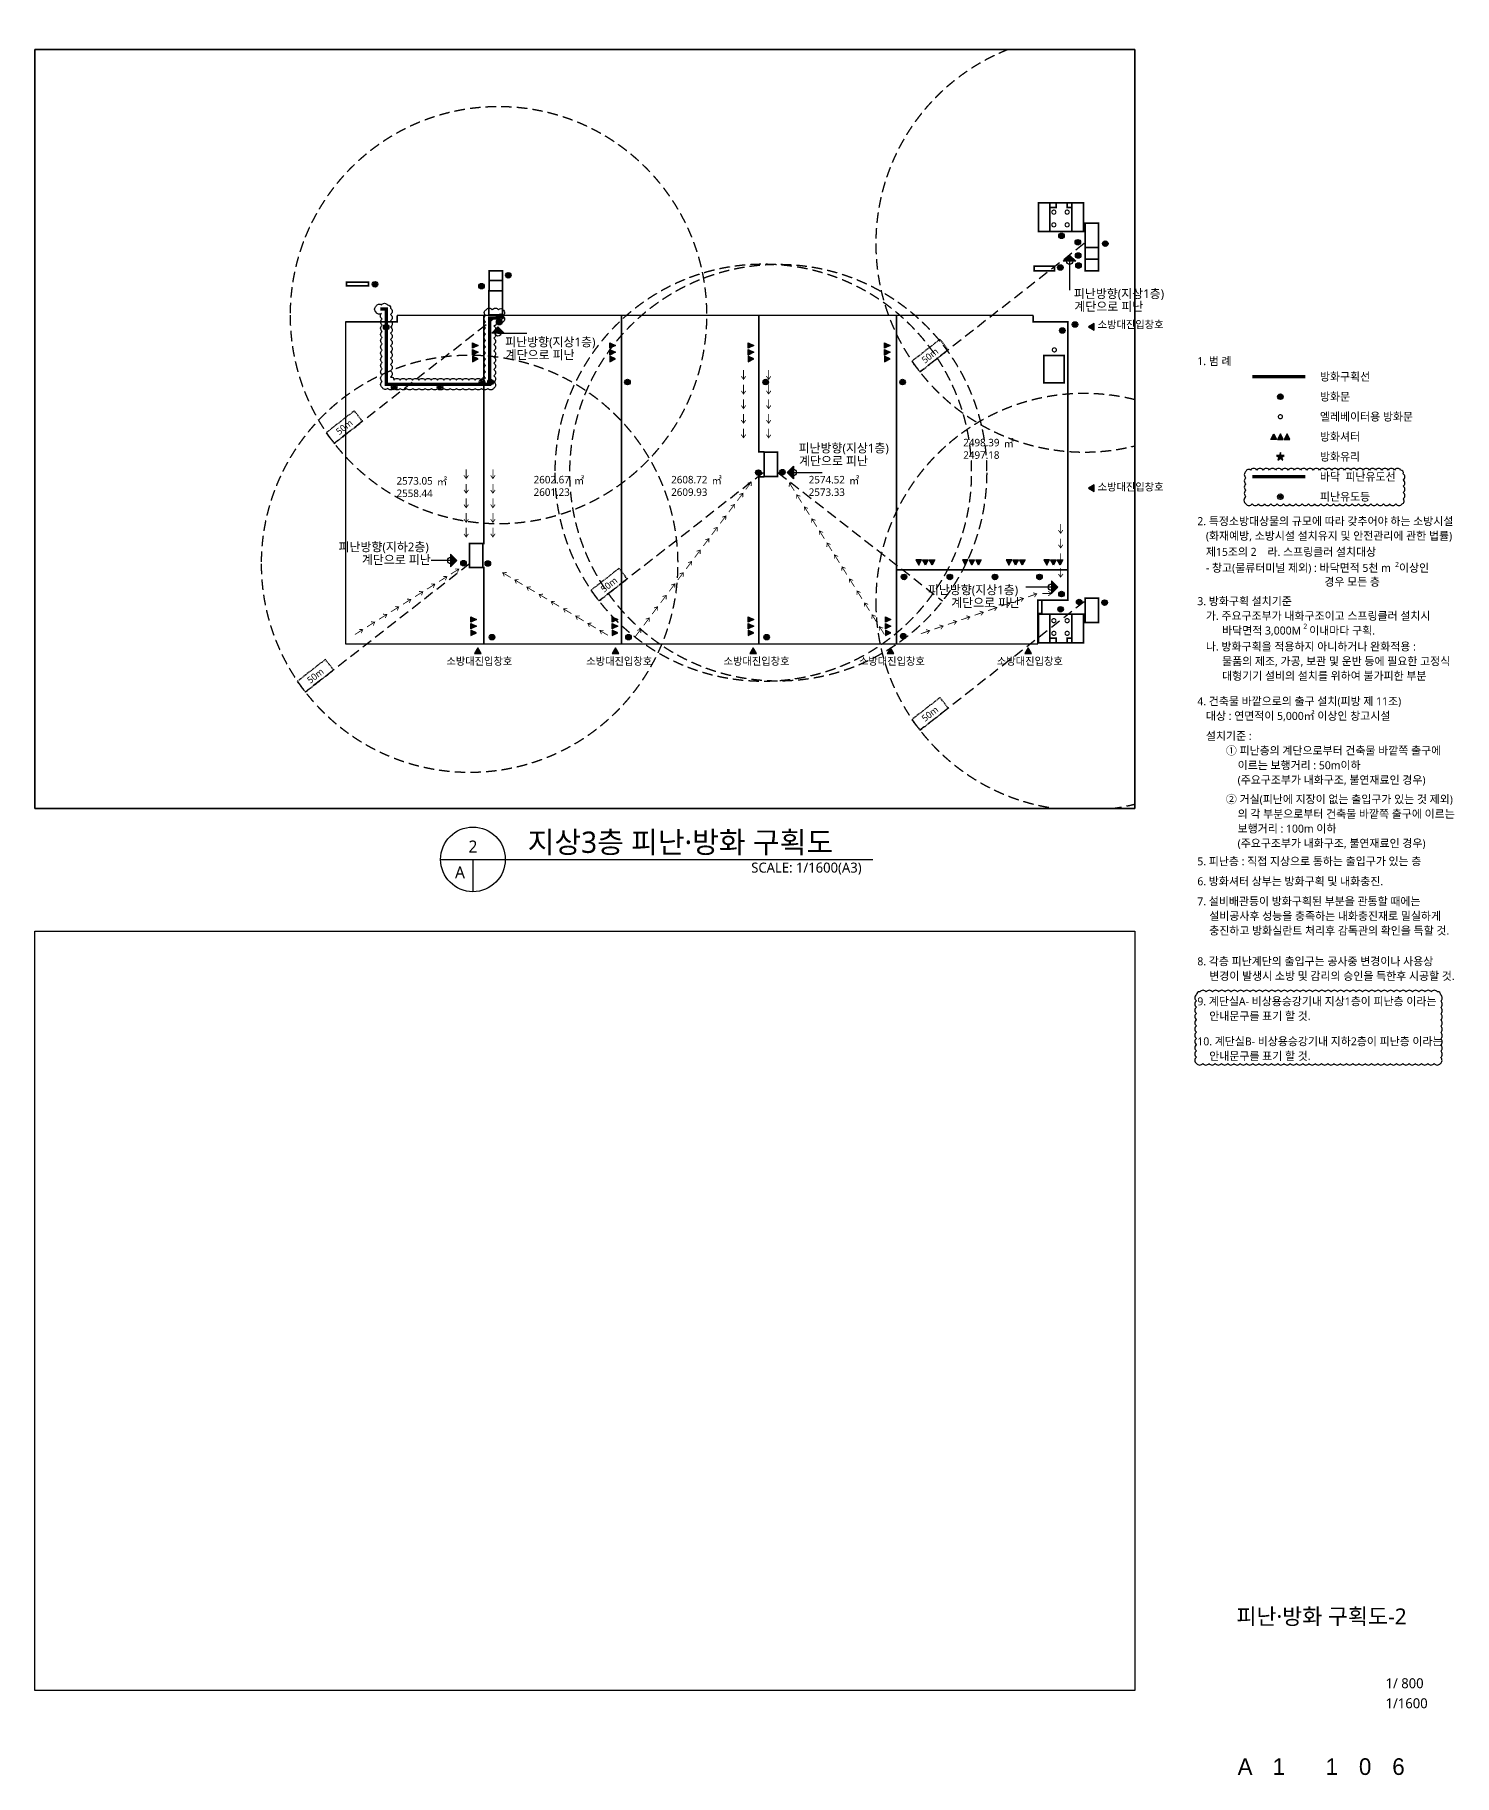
# Model space of a CAD drawing. Header units: millimetres. Extents: x 29268 to 1303829, y 14886 to 432424.
# Drawn here: x 963297 to 1303829, y 14886 to 432424 of the extents above; entities that cross this region are included whole.
import ezdxf
from ezdxf.enums import TextEntityAlignment as Align
from ezdxf.xclip import XClip

# ---------------------------------------------------------------- set-up
doc = ezdxf.new("R2010")
doc.units = ezdxf.units.MM
doc.header["$LTSCALE"] = 1000
doc.linetypes.add('HIDDEN', pattern=[0.375, 0.25, -0.125])
doc.linetypes.add('PHANTOM', pattern=[63.5, 31.75, -6.35, 6.35, -6.35, 6.35, -6.35])
doc.layers.get('DEFPOINTS').update_dxf_attribs({"color": 161})
for name, color, linetype in [('151', 151, 'Continuous'), ('LED', 7, 'Continuous'), ('SASAC 도면명', 2, 'Continuous'), ('SYM', 7, 'Continuous'), ('TEXT', 3, 'Continuous'), ('TEXT(노트)', 7, 'Continuous'), ('TEXT-TITLE', 6, 'Continuous'), ('TEXT-기입', 6, 'Continuous'), ('WORK', 11, 'PHANTOM'), ('방화구획선', 4, 'HIDDEN'), ('방화문', 5, 'Continuous'), ('방화셔터', 6, 'Continuous'), ('방화유리문', 5, 'Continuous'), ('피난동선', 10, 'HIDDEN'), ('피난반경(253)', 253, 'HIDDEN')]:
    doc.layers.add(name, color=color, linetype=linetype)
doc.layers.add('REV', color=1, linetype='Continuous', plot=False)
doc.layers.add('방화면적', color=221, linetype='Continuous', plot=False)
doc.layers.add('SYM(소방-피난관련)', color=7, linetype='Continuous', true_color=0xf53619)
doc.styles.add('CGS', font='cgse', dxfattribs={"bigfont": 'cgs'})
doc.styles.add('나눔바른고딕', font='NanumBarunGothic.ttf')

# ---------------------------------------------------------------- blocks, each defined once
blk = doc.blocks.new('A$C67C317E9')
at = {"layer": '피난반경(253)', "linetype": 'HIDDEN', "ltscale": 10}
blk.add_line((0, 0), (-45315, -21131), dxfattribs=at)
blk.add_circle((0, 0), 50000, dxfattribs=at)
blk = doc.blocks.new('sdfdgfdgfhgfh')
at = {"layer": '방화문', "const_width": 288}
for points in [[(273263, 389897, -0.9798041), (274242, 389897, -0.4204369), (273752, 389397, -0.419496), (273263, 389897, -69.4390682)], [(276453, 389897, -0.9798041), (277433, 389897, -0.4204369), (276943, 389397, -0.419496), (276453, 389897, -69.4390682)], [(273263, 386851, -0.9798041), (274242, 386851, -0.4204369), (273752, 386352, -0.419496), (273263, 386851, -69.4390682)], [(276453, 386851, -0.9798041), (277433, 386851, -0.4204369), (276943, 386352, -0.419496), (276453, 386851, -69.4390682)], [(273263, 291886, -0.9798041), (274242, 291886, -0.4204369), (273752, 291387, -0.419496), (273263, 291886, -69.4390682)], [(276453, 291886, -0.9798041), (277433, 291886, -0.4204369), (276943, 291387, -0.419496), (276453, 291886, -69.4390682)], [(273263, 288841, -0.9798041), (274242, 288841, -0.4204369), (273752, 288341, -0.419496), (273263, 288841, -69.4390682)], [(276453, 288841, -0.9798041), (277433, 288841, -0.4204369), (276943, 288341, -0.419496), (276453, 288841, -69.4390682)]]:
    blk.add_lwpolyline(points, format="xyb", dxfattribs=at)
blk = doc.blocks.new('방화문')
at = {"layer": '방화문'}
h = blk.add_hatch(color=256, dxfattribs=at)
edge = h.paths.add_edge_path()
edge.add_arc((0, 0), 250, 0, 360)
blk.add_circle((0, 0), 250, dxfattribs=at)
blk = doc.blocks.new('sdnjfkndfgkfgfh')
at = {"layer": '방화구획선', "ltscale": 5, "const_width": 400}
for points in [[(270036, 392119), (272786, 392119), (272786, 385219), (270036, 385219)], [(272786, 385219), (278086, 385219), (278086, 392119), (272786, 392119)], [(274286, 391019), (272786, 391019), (272786, 392119), (274286, 392119)], [(278086, 391019), (276986, 391019), (276986, 392119), (278086, 392119)], [(278086, 385219), (280836, 385219), (280836, 392119), (278086, 392119)], [(281236, 387219), (284436, 387219), (284436, 381419), (281236, 381419)], [(281236, 381419), (284436, 381419), (284436, 378619), (281236, 378619)], [(138236, 373444), (141436, 373444), (141436, 375819), (138236, 375819)], [(281236, 378619), (284436, 378619), (284436, 375819), (281236, 375819)], [(141436, 371019), (138236, 371019), (138236, 373444), (141436, 373444)], [(138186, 371019), (141436, 371019), (141436, 365219), (138186, 365219)], [(271361, 355519), (276261, 355519), (276261, 348919), (271361, 348919)], [(204236, 332269), (207436, 332269), (207436, 326469), (204236, 326469)], [(133536, 310419), (136736, 310419), (136736, 304619), (133536, 304619)], [(269936, 296769), (270836, 296769), (270836, 293569), (269936, 293569)], [(281236, 297269), (284436, 297269), (284436, 291469), (281236, 291469)], [(270036, 286569), (272786, 286569), (272786, 293469), (270036, 293469)], [(272786, 293469), (278086, 293469), (278086, 286569), (272786, 286569)], [(278086, 293469), (280836, 293469), (280836, 286569), (278086, 286569)], [(274286, 287669), (272786, 287669), (272786, 286569), (274286, 286569)], [(278086, 287669), (276986, 287669), (276986, 286569), (278086, 286569)]]:
    blk.add_lwpolyline(points, close=True, dxfattribs=at)
blk = doc.blocks.new('A$C7CDE0298')
at = {"layer": 'SYM(소방-피난관련)'}
h = blk.add_hatch(color=256, dxfattribs=at)
h.dxf.hatch_style = 1
h.paths.add_polyline_path([(1000, 866), (0, 866), (500, 0)])
blk.add_lwpolyline([(500, 0), (0, 866), (1000, 866), (500, 0)], dxfattribs=at)
blk = doc.blocks.new('방화셔터')
at = {"layer": '방화셔터'}
h = blk.add_hatch(color=4, dxfattribs=at)
h.paths.add_polyline_path([(-600, 0), (-350, -500), (-850, -500)])
h.paths.add_polyline_path([(600, 0), (350, -500), (850, -500)])
h.paths.add_polyline_path([(0, 0), (-250, -500), (250, -500)])
at = {"layer": '방화셔터', "color": 4}
for points in [[(-600, 0), (-350, -500), (-850, -500)], [(0, 0), (-250, -500), (250, -500)], [(600, 0), (350, -500), (850, -500)]]:
    blk.add_lwpolyline(points, close=True, dxfattribs=at)
blk = doc.blocks.new('피난유도등')
at = {"layer": '방화유리문'}
h = blk.add_hatch(color=256, dxfattribs=at)
edge = h.paths.add_edge_path()
edge.add_arc((0, 0), 367, 0, 360)
for radius in [667, 367]:
    blk.add_circle((0, 0), radius, dxfattribs=at)
blk = doc.blocks.new('방화유리문')
at = {"layer": '방화유리문'}
blk.add_hatch(color=256, dxfattribs=at).paths.add_polyline_path([(353, -256), (83, -256), (0, 0), (-83, -256), (-353, -256), (-135, -415), (-218, -671), (0, -512), (218, -671), (135, -415)])
blk.add_lwpolyline([(353, -256), (83, -256), (0, 0), (-83, -256), (-353, -256), (-135, -415), (-218, -671), (0, -512), (218, -671), (135, -415)], close=True, dxfattribs=at)
blk = doc.blocks.new('A$C786F601C')
at = {"layer": 'WORK', "ltscale": 0.1, "const_width": 800}
blk.add_lwpolyline([(14602, -31200), (27353, -31200)], dxfattribs=at)
at = {"layer": '방화구획선', "ltscale": 3, "const_width": 800}
blk.add_lwpolyline([(14602, -7200), (27353, -7200)], dxfattribs=at)
at = {"layer": '방화문', "const_width": 288}
blk.add_lwpolyline([(20838, -16790, -0.9798041), (21818, -16790, -0.4204369), (21328, -17289, -0.419496), (20838, -16790, -69.4390682)], format="xyb", dxfattribs=at)
at = {"layer": '151', "xscale": 2.666666669029812, "yscale": 2.666666669029812, "zscale": 2.666666669029812}
for name, p in [('방화문', (21328, -12000)), ('방화셔터', (21328, -20933)), ('방화유리문', (21328, -25411))]:
    blk.add_blockref(name, p, dxfattribs=at)
at = {"layer": 'SASAC 도면명'}
blk.add_blockref('피난유도등', (21328, -36000), dxfattribs=at)
at = {"layer": 'TEXT', "style": '나눔바른고딕'}
for s, p in [('1. 범 례', (1408, -3460)), ('방화구획선', (30819, -7200)), ('방화문', (30819, -12000)), ('엘레베이터용 방화문', (30819, -16800)), ('방화셔터', (30819, -21600)), ('방화유리', (30819, -26400)), ('바닥  피난유도선', (30819, -31200)), ('피난유도등', (30819, -36000)), ('2. 특정소방대상물의 규모에 따라 갖추어야 하는 소방시설', (1408, -41860)), ('(화재예방, 소방시설 설치유지 및 안전관리에 관한 법률)', (3464, -45380)), ('제15조의 2    라. 스프링클러 설치대상', (3464, -49220)), ('3. 방화구획 설치기준', (1408, -61060)), ('가. 주요구조부가 내화구조이고 스프링클러 설치시', (3464, -64580)), ('나. 방화구획을 적용하지 아니하거나 완화적용 :', (3464, -71940)), ('물품의 제조, 가공, 보관 및 운반 등에 필요한 고정식', (7347, -75460)), ('대형기기 설비의 설치를 위하여 불가피한 부분', (7347, -78980)), ('4. 건축물 바깥으로의 출구 설치(피방 제 11조)', (1408, -85060)), ('대상 : 연면적이 5,000㎡ 이상인 창고시설', (3464, -88580)), ('설치기준 :', (3464, -93380)), ('(주요구조부가 내화구조, 불연재료인 경우)', (11074, -103940)), ('(주요구조부가 내화구조, 불연재료인 경우)', (11074, -119140)), ('6. 방화셔터 상부는 방화구획 및 내화충진.', (1408, -128260)), ('7. 설비배관등이 방화구획된 부분을 관통할 때에는', (1408, -133060)), ('설비공사후 성능을 충족하는 내화충진재로 밀실하게', (4262, -136580)), ('충진하고 방화실란트 처리후 감독관의 확인을 득할 것.', (4262, -140100)), ('8. 각층 피난계단의 출입구는 공사중 변경이나 사용상', (1408, -147460)), ('변경이 발생시 소방 및 감리의 승인을 득한후 시공할 것.', (4262, -150980)), ('9. 계단실A- 비상용승강기내 지상1층이 피난층 이라는', (1408, -157060)), ('안내문구를 표기 할 것.', (4262, -160580)), ('10. 계단실B- 비상용승강기내 지하2층이 피난층 이라는', (1408, -166660)), ('안내문구를 표기 할 것.', (4262, -170180))]:
    blk.add_text(s, height=1920, dxfattribs=at).set_placement(p, align=Align.MIDDLE_LEFT)
at = {"layer": 'TEXT', "color": 4, "style": '나눔바른고딕'}
for s, height, p in [('- 창고(물류터미널 제외) : 바닥면적 5천 m   이상인', 1920, (3464, -53060)), ('2', 1200, (48860, -52252)), ('경우 모든 층', 1920, (31878, -56411)), ('2', 1200, (26841, -67058)), ('바닥면적 3,000M   이내마다 구획.', 1920, (7347, -68100))]:
    blk.add_text(s, height=height, dxfattribs=at).set_placement(p, align=Align.MIDDLE_LEFT)
at = {"layer": 'TEXT', "color": 6, "style": '나눔바른고딕'}
for s, p in [('① 피난층의 계단으로부터 건축물 바깥쪽 출구에', (8264, -96900)), ('이르는 보행거리 : 50m이하', (11074, -100420)), ('② 거실(피난에 지장이 없는 출입구가 있는 것 제외)', (8264, -108580)), ('의 각 부분으로부터 건축물 바깥쪽 출구에 이르는', (11074, -112100)), ('보행거리 : 100m 이하', (11074, -115620))]:
    blk.add_text(s, height=1920, dxfattribs=at).set_placement(p, align=Align.MIDDLE_LEFT)
at = {"layer": 'TEXT', "color": 1, "style": '나눔바른고딕'}
blk.add_text('5. 피난층 : 직접 지상으로 통하는 출입구가 있는 층', height=1920, dxfattribs=at).set_placement((1408, -123460), align=Align.MIDDLE_LEFT)

msp = doc.modelspace()

# ---------------------------------------------------------------- hatches: boundary and pattern name
at = {"layer": '151'}
h = msp.add_hatch(color=256, dxfattribs=at)
h.dxf.hatch_style = 1
h.paths.add_polyline_path([(1213052, 378090), (1210052, 378090), (1211552, 379590)])
h = msp.add_hatch(color=256, dxfattribs=at)
h.dxf.hatch_style = 1
h.paths.add_polyline_path([(1075905, 360876), (1072905, 360876), (1074405, 362376)])
h = msp.add_hatch(color=256, dxfattribs=at)
h.dxf.hatch_style = 1
h.paths.add_polyline_path([(1145300, 328910), (1145300, 325910), (1143800, 327410)])
h = msp.add_hatch(color=256, dxfattribs=at)
h.dxf.hatch_style = 1
h.paths.add_polyline_path([(1063052, 307800), (1063052, 304800), (1064552, 306300)])
h = msp.add_hatch(color=256, dxfattribs=at)
h.dxf.hatch_style = 1
h.paths.add_polyline_path([(1207199, 301416), (1207199, 298416), (1208699, 299916)])

# ---------------------------------------------------------------- linework, layer by layer
msp.add_lwpolyline([(1070965, 304619), (1070765, 304619), (1070765, 310419), (1071015, 310419)])
for points in [[(1213052, 378090), (1210052, 378090), (1211552, 379590)], [(1075905, 360876), (1072905, 360876), (1074405, 362376)], [(1145300, 328910), (1145300, 325910), (1143800, 327410)], [(1063052, 307800), (1063052, 304800), (1064552, 306300)], [(1207199, 301416), (1207199, 298416), (1208699, 299916)]]:
    msp.add_lwpolyline(points, close=True, dxfattribs=at)
at = {"layer": 'DEFPOINTS'}
for points in [[(963297, 428924), (1227225, 428924), (1227225, 246781), (963297, 246781)], [(963297, 217341), (1227225, 217341), (1227225, 35198), (963297, 35198)]]:
    msp.add_lwpolyline(points, close=True, dxfattribs=at)
at = {"layer": 'LED'}
for centre in [(1211552, 378090), (1074405, 360876), (1145300, 327410), (1063052, 306300), (1207199, 299916)]:
    msp.add_circle(centre, 750, dxfattribs=at)
at = {"layer": 'REV'}
for points in [[(1075603, 366476, -0.5205671), (1075603, 364976, -0.5205671), (1075603, 363476, -0.5205671), (1074103, 363476, -0.5205671), (1073453, 362626, -0.5205671), (1073453, 361126, -0.5205671), (1073453, 359626, -0.5205671), (1073453, 358126, -0.5205671), (1073453, 356626, -0.5205671), (1073453, 355126, -0.5205671), (1073453, 353626, -0.5205671), (1073453, 352126, -0.5205671), (1073453, 350626, -0.5205671), (1073453, 349126, -0.5205671), (1073453, 347626, -0.5205671), (1071974, 347605, -0.5205671), (1070474, 347605, -0.5205671), (1068974, 347605, -0.5205671), (1067474, 347605, -0.5205671), (1065974, 347605, -0.5205671), (1064474, 347605, -0.5205671), (1062974, 347605, -0.5205671), (1061474, 347605, -0.5205671), (1059974, 347605, -0.5205671), (1058474, 347605, -0.5205671), (1056974, 347605, -0.5205671), (1055474, 347605, -0.5205671), (1053974, 347605, -0.5205671), (1052474, 347605, -0.5205671), (1050974, 347605, -0.5205671), (1049474, 347605, -0.5205671), (1047974, 347605, -0.5205671), (1046652, 347783, -0.5205671), (1046652, 349283, -0.5205671), (1046652, 350783, -0.5205671), (1046652, 352283, -0.5205671), (1046652, 353783, -0.5205671), (1046652, 355283, -0.5205671), (1046652, 356783, -0.5205671), (1046652, 358283, -0.5205671), (1046652, 359783, -0.5205671), (1046652, 361283, -0.5205671), (1046652, 362783, -0.5205671), (1046652, 364283, -0.5205671), (1046485, 365616, -0.5205671), (1045213, 365844, -0.5205671), (1045213, 367344, -0.5205671), (1046441, 367616, -0.5205671), (1047941, 367616, -0.5205671), (1048652, 366828, -0.5205671), (1048652, 365328, -0.5205671), (1048652, 363828, -0.5205671), (1048652, 362328, -0.5205671), (1048652, 360828, -0.5205671), (1048652, 359328, -0.5205671), (1048652, 357828, -0.5205671), (1048652, 356328, -0.5205671), (1048652, 354828, -0.5205671), (1048652, 353328, -0.5205671), (1048652, 351828, -0.5205671), (1048652, 350328, -0.5205671), (1049429, 349605, -0.5205671), (1050929, 349605, -0.5205671), (1052429, 349605, -0.5205671), (1053929, 349605, -0.5205671), (1055429, 349605, -0.5205671), (1056929, 349605, -0.5205671), (1058429, 349605, -0.5205671), (1059929, 349605, -0.5205671), (1061429, 349605, -0.5205671), (1062929, 349605, -0.5205671), (1064429, 349605, -0.5205671), (1065929, 349605, -0.5205671), (1067429, 349605, -0.5205671), (1068929, 349605, -0.5205671), (1070429, 349605, -0.5205671), (1071453, 350081, -0.5205671), (1071453, 351581, -0.5205671), (1071453, 353081, -0.5205671), (1071453, 354581, -0.5205671), (1071453, 356081, -0.5205671), (1071453, 357581, -0.5205671), (1071453, 359081, -0.5205671), (1071453, 360581, -0.5205671), (1071453, 362081, -0.5205671), (1071453, 363581, -0.5205671), (1071453, 365081, -0.5205671), (1071558, 366476, -0.5205671), (1073058, 366476, -0.5205671), (1074558, 366476, -0.5205671)], [(1253851, 319865, 0.5205671), (1255351, 319865, 0.5205671), (1256851, 319865, 0.5205671), (1258351, 319865, 0.5205671), (1259851, 319865, 0.5205671), (1261351, 319865, 0.5205671), (1262851, 319865, 0.5205671), (1264351, 319865, 0.5205671), (1265851, 319865, 0.5205671), (1267351, 319865, 0.5205671), (1268851, 319865, 0.5205671), (1270351, 319865, 0.5205671), (1271851, 319865, 0.5205671), (1273351, 319865, 0.5205671), (1274851, 319865, 0.5205671), (1276351, 319865, 0.5205671), (1277851, 319865, 0.5205671), (1279351, 319865, 0.5205671), (1280851, 319865, 0.5205671), (1282351, 319865, 0.5205671), (1283851, 319865, 0.5205671), (1285351, 319865, 0.5205671), (1286851, 319865, 0.5205671), (1288351, 319865, 0.5205671), (1289851, 319865, 0.5205671), (1291351, 319865, 0.5205671), (1291595, 321121, 0.5205671), (1291595, 322621, 0.5205671), (1291595, 324121, 0.5205671), (1291595, 325621, 0.5205671), (1291595, 327121, 0.5205671), (1290987, 328013, 0.5205671), (1289487, 328013, 0.5205671), (1287987, 328013, 0.5205671), (1286487, 328013, 0.5205671), (1284987, 328013, 0.5205671), (1283487, 328013, 0.5205671), (1281987, 328013, 0.5205671), (1280487, 328013, 0.5205671), (1278987, 328013, 0.5205671), (1277487, 328013, 0.5205671), (1275987, 328013, 0.5205671), (1274487, 328013, 0.5205671), (1272987, 328013, 0.5205671), (1271487, 328013, 0.5205671), (1269987, 328013, 0.5205671), (1268487, 328013, 0.5205671), (1266987, 328013, 0.5205671), (1265487, 328013, 0.5205671), (1263987, 328013, 0.5205671), (1262487, 328013, 0.5205671), (1260987, 328013, 0.5205671), (1259487, 328013, 0.5205671), (1257987, 328013, 0.5205671), (1256487, 328013, 0.5205671), (1254987, 328013, 0.5205671), (1253851, 327650, 0.5205671), (1253851, 326150, 0.5205671), (1253851, 324650, 0.5205671), (1253851, 323150, 0.5205671), (1253851, 321650, 0.5205671)], [(1242003, 185654, 0.5205671), (1243503, 185654, 0.5205671), (1245003, 185654, 0.5205671), (1246503, 185654, 0.5205671), (1248003, 185654, 0.5205671), (1249503, 185654, 0.5205671), (1251003, 185654, 0.5205671), (1252503, 185654, 0.5205671), (1254003, 185654, 0.5205671), (1255503, 185654, 0.5205671), (1257003, 185654, 0.5205671), (1258503, 185654, 0.5205671), (1260003, 185654, 0.5205671), (1261503, 185654, 0.5205671), (1263003, 185654, 0.5205671), (1264503, 185654, 0.5205671), (1266003, 185654, 0.5205671), (1267503, 185654, 0.5205671), (1269003, 185654, 0.5205671), (1270503, 185654, 0.5205671), (1272003, 185654, 0.5205671), (1273503, 185654, 0.5205671), (1275003, 185654, 0.5205671), (1276503, 185654, 0.5205671), (1278003, 185654, 0.5205671), (1279503, 185654, 0.5205671), (1281003, 185654, 0.5205671), (1282503, 185654, 0.5205671), (1284003, 185654, 0.5205671), (1285503, 185654, 0.5205671), (1287003, 185654, 0.5205671), (1288503, 185654, 0.5205671), (1290003, 185654, 0.5205671), (1291503, 185654, 0.5205671), (1293003, 185654, 0.5205671), (1294503, 185654, 0.5205671), (1296003, 185654, 0.5205671), (1297503, 185654, 0.5205671), (1299003, 185654, 0.5205671), (1300503, 185654, 0.5205671), (1300588, 187069, 0.5205671), (1300588, 188569, 0.5205671), (1300588, 190069, 0.5205671), (1300588, 191569, 0.5205671), (1300588, 193069, 0.5205671), (1300588, 194569, 0.5205671), (1300588, 196069, 0.5205671), (1300588, 197569, 0.5205671), (1300588, 199069, 0.5205671), (1300588, 200569, 0.5205671), (1300588, 202069, 0.5205671), (1299833, 202814, 0.5205671), (1298333, 202814, 0.5205671), (1296833, 202814, 0.5205671), (1295333, 202814, 0.5205671), (1293833, 202814, 0.5205671), (1292333, 202814, 0.5205671), (1290833, 202814, 0.5205671), (1289333, 202814, 0.5205671), (1287833, 202814, 0.5205671), (1286333, 202814, 0.5205671), (1284833, 202814, 0.5205671), (1283333, 202814, 0.5205671), (1281833, 202814, 0.5205671), (1280333, 202814, 0.5205671), (1278833, 202814, 0.5205671), (1277333, 202814, 0.5205671), (1275833, 202814, 0.5205671), (1274333, 202814, 0.5205671), (1272833, 202814, 0.5205671), (1271333, 202814, 0.5205671), (1269833, 202814, 0.5205671), (1268333, 202814, 0.5205671), (1266833, 202814, 0.5205671), (1265333, 202814, 0.5205671), (1263833, 202814, 0.5205671), (1262333, 202814, 0.5205671), (1260833, 202814, 0.5205671), (1259333, 202814, 0.5205671), (1257833, 202814, 0.5205671), (1256333, 202814, 0.5205671), (1254833, 202814, 0.5205671), (1253333, 202814, 0.5205671), (1251833, 202814, 0.5205671), (1250333, 202814, 0.5205671), (1248833, 202814, 0.5205671), (1247333, 202814, 0.5205671), (1245833, 202814, 0.5205671), (1244333, 202814, 0.5205671), (1242833, 202814, 0.5205671), (1242003, 202144, 0.5205671), (1242003, 200644, 0.5205671), (1242003, 199144, 0.5205671), (1242003, 197644, 0.5205671), (1242003, 196144, 0.5205671), (1242003, 194644, 0.5205671), (1242003, 193144, 0.5205671), (1242003, 191644, 0.5205671), (1242003, 190144, 0.5205671), (1242003, 188644, 0.5205671), (1242003, 187144, 0.5205671)]]:
    msp.add_lwpolyline(points, format="xyb", close=True, dxfattribs=at)
at = {"layer": 'SYM'}
for p, q in [((1060650, 234604), (1164376, 234604)), ((1068407, 234604), (1068407, 226846))]:
    msp.add_line(p, q, dxfattribs=at)
msp.add_circle((1068407, 234604), 7758, dxfattribs=at)
at = {"layer": 'TEXT(노트)'}
for points in [[(1211552, 378090), (1211552, 371162)], [(1074405, 360876), (1081333, 360876)], [(1145300, 327410), (1152228, 327410)], [(1063052, 306300), (1058405, 306300)], [(1207199, 299916), (1201081, 299916)]]:
    msp.add_lwpolyline(points, dxfattribs=at)
at = {"layer": 'WORK', "ltscale": 0.1, "const_width": 800}
msp.add_lwpolyline([(1046213, 366616), (1047652, 366616), (1047652, 348605), (1072453, 348605), (1072453, 364476), (1074603, 364476), (1074603, 365019)], dxfattribs=at)
at = {"layer": '방화구획선', "ltscale": 5, "const_width": 400}
for points in [[(1207965, 375819), (1203065, 375819), (1203065, 376919), (1207965, 376919)], [(1038065, 373119), (1043335, 373119), (1043335, 372169), (1038065, 372169)]]:
    msp.add_lwpolyline(points, close=True, dxfattribs=at)
for points in [[(1037915, 363569), (1050240, 363569), (1050240, 365069)], [(1071015, 286281), (1071015, 304619), (1070765, 304619), (1070765, 310419), (1071015, 310419), (1071015, 365106)], [(1104015, 286281), (1104015, 365106)], [(1170015, 286281), (1170015, 365106)], [(1202815, 365069), (1202815, 363569), (1211140, 363569), (1211140, 296769), (1203965, 296769), (1203965, 286369)], [(1170015, 304044), (1211140, 304044)]]:
    msp.add_lwpolyline(points, dxfattribs=at)
at = {"layer": '방화구획선', "ltscale": 5}
for points in [[(1138065, 332369, 400, 400, 0), (1137015, 332369, 400, 400, 0), (1137015, 365106, 0, 0, 0)], [(1137015, 286281, 400, 400, 0), (1137015, 326369, 400, 400, 0), (1138065, 326369, 0, 0, 0)]]:
    msp.add_lwpolyline(points, format="xyseb", dxfattribs=at)
at = {"layer": '방화면적'}
for points in [[(1071015, 365106), (1050240, 365106), (1050240, 363569), (1037877, 363569), (1037877, 286281), (1071015, 286281), (1071015, 304619), (1067565, 304619), (1067565, 310419), (1071015, 310419)], [(1071015, 304619), (1071015, 286281), (1104015, 286281), (1104015, 365106), (1071015, 365106), (1071015, 310419), (1070765, 310419), (1070765, 304619)], [(1137015, 326369), (1138265, 326369), (1138265, 332369), (1137015, 332369), (1137015, 365106), (1104015, 365106), (1104015, 286281), (1137015, 286281)], [(1137015, 326369), (1137015, 286281), (1170015, 286281), (1170015, 365106), (1137015, 365106), (1137015, 332369), (1141465, 332369), (1141465, 326369)], [(1211140, 363569), (1202815, 363569), (1202815, 365106), (1170015, 365106), (1170015, 304044), (1211140, 304044)], [(1203965, 296769), (1211140, 296769), (1211140, 304044), (1170015, 304044), (1170015, 286281), (1203965, 286281)]]:
    msp.add_lwpolyline(points, close=True, dxfattribs=at)
at = {"layer": '방화문', "const_width": 288}
msp.add_lwpolyline([(1207416, 356839, -0.9798041), (1208395, 356839, -0.4204369), (1207905, 356340, -0.419496), (1207416, 356839, -69.4390682)], format="xyb", dxfattribs=at)
at = {"layer": '피난동선', "linetype": 'Continuous', "ltscale": 0.05, "const_width": 188}
for points in [[(1133327, 351983), (1133327, 349755)], [(1139357, 351983), (1139357, 349755)], [(1133862, 350518), (1133327, 349755), (1132791, 350518)], [(1133862, 347013), (1133327, 346250), (1132791, 347013)], [(1133327, 348478), (1133327, 346250)], [(1138821, 350518), (1139357, 349755), (1139892, 350518)], [(1138821, 347013), (1139357, 346250), (1139892, 347013)], [(1139357, 348478), (1139357, 346250)], [(1133862, 343507), (1133327, 342745), (1132791, 343507)], [(1133327, 344972), (1133327, 342745)], [(1138821, 343507), (1139357, 342745), (1139892, 343507)], [(1139357, 344972), (1139357, 342745)], [(1133862, 340002), (1133327, 339239), (1132791, 340002)], [(1133327, 341467), (1133327, 339239)], [(1138821, 340002), (1139357, 339239), (1139892, 340002)], [(1139357, 341467), (1139357, 339239)], [(1133862, 336497), (1133327, 335734), (1132791, 336497)], [(1133327, 337962), (1133327, 335734)], [(1138821, 336497), (1139357, 335734), (1139892, 336497)], [(1139357, 337962), (1139357, 335734)], [(1066258, 326730), (1066794, 325967), (1067330, 326730)], [(1066794, 328195), (1066794, 325967)], [(1073738, 326730), (1073202, 325967), (1072666, 326730)], [(1073202, 328195), (1073202, 325967)], [(1066258, 323224), (1066794, 322462), (1067330, 323224)], [(1066794, 324689), (1066794, 322462)], [(1073738, 323224), (1073202, 322462), (1072666, 323224)], [(1073202, 324689), (1073202, 322462)], [(1131839, 320642), (1133176, 322423)], [(1132290, 322135), (1133176, 322423), (1133147, 321491)], [(1133861, 323335), (1135199, 325117)], [(1134313, 324828), (1135199, 325117), (1135169, 324185)], [(1145185, 324564), (1144326, 324925), (1144277, 323995)], [(1145509, 323038), (1144326, 324925)], [(1146974, 321710), (1146115, 322071), (1146066, 321141)], [(1147298, 320184), (1146115, 322071)], [(1066258, 319719), (1066794, 318957), (1067330, 319719)], [(1066794, 321184), (1066794, 318957)], [(1066794, 317679), (1066794, 315451)], [(1073738, 319719), (1073202, 318957), (1072666, 319719)], [(1073202, 321184), (1073202, 318957)], [(1073202, 317679), (1073202, 315451)], [(1129816, 317948), (1131154, 319729)], [(1130267, 319441), (1131154, 319729), (1131124, 318798)], [(1148799, 318799), (1147940, 319161), (1147891, 318230)], [(1149123, 317273), (1147940, 319161)], [(1066258, 316214), (1066794, 315451), (1067330, 316214)], [(1066794, 314173), (1066794, 311946)], [(1073738, 316214), (1073202, 315451), (1072666, 316214)], [(1073202, 314173), (1073202, 311946)], [(1125704, 312472), (1127042, 314253)], [(1126155, 313965), (1127042, 314253), (1127012, 313321)], [(1127753, 315201), (1129091, 316982)], [(1128205, 316694), (1129091, 316982), (1129061, 316051)], [(1150588, 315945), (1149729, 316306), (1149680, 315376)], [(1150912, 314419), (1149729, 316306)], [(1152412, 313034), (1151553, 313396), (1151504, 312465)], [(1152736, 311509), (1151553, 313396)], [(1208876, 313594), (1209412, 312831), (1209948, 313594)], [(1209412, 315058), (1209412, 312831)], [(1066258, 312709), (1066794, 311946), (1067330, 312709)], [(1073738, 312709), (1073202, 311946), (1072666, 312709)], [(1123681, 309778), (1125019, 311559)], [(1124133, 311271), (1125019, 311559), (1124990, 310628)], [(1154225, 310143), (1153366, 310504), (1153317, 309574)], [(1154549, 308617), (1153366, 310504)], [(1208876, 310088), (1209412, 309326), (1209948, 310088)], [(1209412, 311553), (1209412, 309326)], [(1119570, 304302), (1120907, 306083)], [(1120021, 305795), (1120907, 306083), (1120878, 305151)], [(1121619, 307031), (1122956, 308812)], [(1122070, 308524), (1122956, 308812), (1122927, 307881)], [(1156014, 307288), (1155155, 307650), (1155106, 306719)], [(1156338, 305763), (1155155, 307650)], [(1157803, 304434), (1156944, 304796), (1156895, 303865)], [(1158127, 302908), (1156944, 304796)], [(1208876, 306583), (1209412, 305820), (1209948, 306583)], [(1209412, 308048), (1209412, 305820)], [(1057381, 299429), (1059266, 300616)], [(1058335, 300663), (1059266, 300616), (1058906, 299756)], [(1060288, 301259), (1062173, 302446)], [(1061242, 302493), (1062173, 302446), (1061813, 301586)], [(1063139, 303054), (1065024, 304241)], [(1064093, 304288), (1065024, 304241), (1064664, 303381)], [(1076473, 303434), (1075544, 303363), (1075926, 302513)], [(1077459, 302225), (1075544, 303363)], [(1079369, 301713), (1078440, 301642), (1078821, 300792)], [(1080355, 300504), (1078440, 301642)], [(1115524, 298914), (1116862, 300695)], [(1115975, 300407), (1116862, 300695), (1116832, 299764)], [(1117547, 301608), (1118884, 303389)], [(1117998, 303101), (1118884, 303389), (1118855, 302458)], [(1159628, 301524), (1158769, 301885), (1158720, 300955)], [(1159952, 299998), (1158769, 301885)], [(1208876, 303078), (1209412, 302315), (1209948, 303078)], [(1209412, 304543), (1209412, 302315)], [(1051623, 295805), (1053508, 296991)], [(1052578, 297038), (1053508, 296991), (1053148, 296132)], [(1054530, 297635), (1056415, 298821)], [(1055485, 298868), (1056415, 298821), (1056055, 297962)], [(1082265, 299992), (1081336, 299921), (1081717, 299071)], [(1083250, 298783), (1081336, 299921)], [(1085218, 298238), (1084289, 298167), (1084671, 297317)], [(1086204, 297029), (1084289, 298167)], [(1088114, 296517), (1087185, 296446), (1087566, 295596)], [(1089100, 295308), (1087185, 296446)], [(1113462, 296167), (1114799, 297948)], [(1113913, 297660), (1114799, 297948), (1114770, 297017)], [(1161440, 298632), (1160582, 298993), (1160533, 298063)], [(1161765, 297106), (1160582, 298993)], [(1196413, 296367), (1197308, 296109), (1196761, 295354)], [(1198387, 296479), (1200494, 297203)], [(1199598, 297462), (1200494, 297203), (1199947, 296449)], [(1201573, 297574), (1203679, 298298)], [(1202784, 298557), (1203679, 298298), (1203132, 297544)], [(1204990, 298383), (1207217, 298383)], [(1206455, 298919), (1207217, 298383), (1206455, 297847)], [(1045884, 292192), (1047769, 293378)], [(1046839, 293426), (1047769, 293378), (1047409, 292519)], [(1048735, 293986), (1050620, 295173)], [(1049689, 295220), (1050620, 295173), (1050260, 294313)], [(1091067, 294762), (1090138, 294691), (1090520, 293841)], [(1092053, 293553), (1090138, 294691)], [(1094001, 293019), (1093072, 292948), (1093454, 292098)], [(1094987, 291810), (1093072, 292948)], [(1109390, 290744), (1110727, 292525)], [(1109841, 292237), (1110727, 292525), (1110698, 291594)], [(1111412, 293438), (1112750, 295219)], [(1111864, 294931), (1112750, 295219), (1112720, 294288)], [(1163230, 295778), (1162371, 296139), (1162322, 295209)], [(1163554, 294252), (1162371, 296139)], [(1165019, 292923), (1164160, 293285), (1164111, 292354)], [(1165343, 291398), (1164160, 293285)], [(1185539, 292064), (1187646, 292788)], [(1186751, 293047), (1187646, 292788), (1187099, 292033)], [(1188767, 293173), (1190874, 293897)], [(1189978, 294156), (1190874, 293897), (1190327, 293143)], [(1192016, 294290), (1194122, 295014)], [(1193227, 295272), (1194122, 295014), (1193575, 294259)], [(1195201, 295385), (1197308, 296109)], [(1040089, 288543), (1041974, 289730)], [(1041043, 289777), (1041974, 289730), (1041614, 288870)], [(1042977, 290362), (1044862, 291548)], [(1043931, 291595), (1044862, 291548), (1044502, 290689)], [(1096897, 291298), (1095968, 291227), (1096350, 290377)], [(1097883, 290089), (1095968, 291227)], [(1099793, 289577), (1098864, 289506), (1099246, 288656)], [(1100779, 288368), (1098864, 289506)], [(1107367, 288050), (1108705, 289832)], [(1107818, 289543), (1108705, 289832), (1108675, 288900)], [(1166808, 290069), (1165949, 290431), (1165900, 289500)], [(1167132, 288543), (1165949, 290431)], [(1175877, 288743), (1177984, 289467)], [(1177089, 289726), (1177984, 289467), (1177437, 288713)], [(1179105, 289853), (1181212, 290577)], [(1180316, 290835), (1181212, 290577), (1180665, 289822)], [(1182354, 290969), (1184460, 291693)], [(1183565, 291952), (1184460, 291693), (1183913, 290939)]]:
    msp.add_lwpolyline(points, dxfattribs=at)
at = {"layer": '피난반경(253)'}
for points in [[(1173687, 354068), (1175657, 351546), (1182435, 356838), (1180465, 359361)], [(1033170, 336918), (1035139, 334396), (1041917, 339688), (1039948, 342211)], [(1096687, 299118), (1098657, 296596), (1105435, 301888), (1103465, 304411)], [(1026237, 277268), (1028207, 274746), (1034985, 280038), (1033015, 282561)], [(1173687, 268118), (1175657, 265596), (1182435, 270888), (1180465, 273411)]]:
    msp.add_lwpolyline(points, close=True, dxfattribs=at)

# ---------------------------------------------------------------- block references
at = {"xscale": -1, "rotation": 242.9858682363134}
for p in [(1074547, 365169), (1138065, 327369), (1067615, 305519)]:
    msp.add_blockref('A$C67C317E9', p, dxfattribs=at)
ref = msp.add_blockref('A$C67C317E9', (1215065, 296369), dxfattribs=dict(xscale=-1, rotation=242.9858682363134))
XClip(ref).set_block_clipping_path([(-158532.6306378669, -201775.3072290731), (-38654.0257425415, 33356.3144842564), (123616.0450269033, -49374.8365126236), (3737.4401315779, -284506.4582259532)])
ref = msp.add_blockref('A$C67C317E9', (1215065, 382319), dxfattribs=dict(xscale=-1, rotation=242.9858682363134))
XClip(ref).set_block_clipping_path([(-235105.0148239837, -162735.9363318147), (-115226.4099286583, 72395.6853815148), (47043.6608407865, -10335.4656153652), (-72834.9440545388, -245467.0873286948)])
at = {"rotation": 117.0141317636866}
msp.add_blockref('A$C67C317E9', (1141665, 327369), dxfattribs=at)
for name, p in [('sdnjfkndfgkfgfh', (934029, 0)), ('sdfdgfdgfhgfh', (934029, 0)), ('A$C786F601C', (1240800, 357600))]:
    msp.add_blockref(name, p)
at = {"xscale": -1.6, "yscale": 1.6, "zscale": 1.6}
for p, rotation in [((1216094, 361569), 270), ((1216094, 322869), 270), ((1068815, 285340), 180), ((1101815, 285340), 180), ((1134815, 285340), 180), ((1167815, 285340), 180), ((1200815, 285340), 180)]:
    msp.add_blockref('A$C7CDE0298', p, dxfattribs=dict(at, rotation=rotation))
at = {"layer": '151', "xscale": 2.666666669029812, "yscale": 2.666666669029812, "zscale": 2.666666669029812}
for p in [(1209621, 384194), (1213535, 382658), (1213623, 379472), (1220124, 382319), (1209355, 376608), (1213686, 377064), (1044922, 372582), (1070456, 372117), (1076901, 374741), (1074711, 363473), (1212860, 362918), (1047582, 362288), (1209808, 361481), (1072618, 349109), (1105480, 349109), (1138653, 349109), (1171488, 349109), (1136901, 327387), (1142661, 327485), (1066146, 305652), (1071993, 305593), (1171835, 302357), (1182834, 302357), (1193646, 302357), (1204338, 302357), (1209621, 298244), (1213865, 296349), (1219958, 296203), (1209392, 294605), (1072996, 287908), (1105723, 287908), (1138862, 287908), (1171649, 288150)]:
    msp.add_blockref('방화문', p, dxfattribs=at)
at = {"layer": '151', "xscale": -2.666666669029812, "yscale": 2.666666669029812, "zscale": 2.666666669029812}
for p, rotation in [((1069670, 356273), 270), ((1102609, 356273), 270), ((1135781, 356273), 270), ((1168513, 356273), 270), ((1176963, 305147), 180), ((1188093, 305147), 180), ((1198600, 305147), 180), ((1207662, 305147), 180), ((1069241, 290540), 270), ((1103153, 290540), 270), ((1135786, 290540), 270), ((1168693, 290540), 270)]:
    msp.add_blockref('방화셔터', p, dxfattribs=dict(at, rotation=rotation))
at = {"layer": 'SASAC 도면명'}
for p in [(1075073, 364787), (1049515, 347919), (1060515, 347894), (1070609, 349114)]:
    msp.add_blockref('피난유도등', p, dxfattribs=at)

# ---------------------------------------------------------------- texts
at = {"layer": 'DEFPOINTS', "style": '나눔바른고딕'}
for s, p in [('2497.18', (1190393, 331596)), ('2558.44', (1054422, 322419)), ('2601.23', (1087315, 322704)), ('2609.93', (1120315, 322704)), ('2573.33', (1153315, 322704))]:
    msp.add_text(s, height=1800, dxfattribs=at).set_placement(p, align=Align.MIDDLE)
at = {"layer": 'TEXT', "style": '나눔바른고딕'}
for s, p in [('2', (1068407, 237707)), ('A', (1065304, 231501))]:
    msp.add_text(s, height=2880, dxfattribs=at).set_placement(p, align=Align.MIDDLE)
msp.add_text('지상3층 피난·방화 구획도', height=5120, dxfattribs=at).set_placement((1081527, 236155))
msp.add_text('SCALE: 1/1600(A3)', height=2400, dxfattribs=at).set_placement((1161662, 233828), align=Align.TOP_RIGHT)
at = {"layer": 'TEXT(노트)', "style": '나눔바른고딕'}
for p in [(1212700, 366179), (1076269, 354593), (1146654, 329133), (1041760, 305429), (1183152, 295119)]:
    msp.add_text('계단으로 피난', height=2100, dxfattribs=at).set_placement(p)
for s, p in [('2498.39', (1190393, 334586)), ('㎡', (1196959, 334585)), ('2573.05', (1054422, 325409)), ('㎡', (1060988, 325408)), ('2602.67', (1087315, 325694)), ('㎡', (1093881, 325693)), ('2608.72', (1120315, 325694)), ('㎡', (1126881, 325693)), ('2574.52', (1153315, 325694)), ('㎡', (1159881, 325693))]:
    msp.add_text(s, height=1800, dxfattribs=at).set_placement(p, align=Align.MIDDLE)
at = {"layer": 'TEXT-TITLE', "style": '나눔바른고딕'}
msp.add_text('피난·방화 구획도-2', height=3840, dxfattribs=at).set_placement((1272000, 52985), align=Align.MIDDLE_CENTER)
at = {"layer": 'TEXT-기입', "style": '나눔바른고딕'}
for s, p in [('1/ 800', (1287363, 35023)), ('1/1600', (1287363, 30223))]:
    msp.add_text(s, height=2400, dxfattribs=at).set_placement(p, align=Align.BOTTOM_LEFT)
at = {"layer": 'TEXT-기입', "style": 'CGS'}
for s, p in [('A', (1253662, 16943)), ('1', (1261763, 16943)), ('1', (1274462, 16943)), ('0', (1282462, 16943)), ('6', (1290462, 16943))]:
    msp.add_text(s, height=4000, dxfattribs=at).set_placement(p, align=Align.MIDDLE_CENTER)
at = {"layer": '피난동선', "linetype": 'Continuous', "ltscale": 0.05, "style": '나눔바른고딕'}
for s, height, p in [('피난방향(지상1층)', 2100, (1212574, 370311)), ('소방대진입창호', 1800, (1218290, 362920)), ('피난방향(지상1층)', 2100, (1076144, 358725)), ('피난방향(지상1층)', 2100, (1146529, 333264)), ('소방대진입창호', 1800, (1218290, 323967)), ('피난방향(지하2층)', 2100, (1036160, 309561)), ('피난방향(지상1층)', 2100, (1177552, 299251)), ('소방대진입창호', 1800, (1062042, 282160)), ('소방대진입창호', 1800, (1095612, 282160)), ('소방대진입창호', 1800, (1128555, 282160)), ('소방대진입창호', 1800, (1161027, 282160)), ('소방대진입창호', 1800, (1194126, 282160))]:
    msp.add_text(s, height=height, dxfattribs=at).set_placement(p, align=Align.MIDDLE_LEFT)
at = {"layer": '피난반경(253)', "style": '나눔바른고딕'}
for p in [(1178061, 355453), (1037544, 338303), (1101061, 300503), (1030611, 278653), (1178061, 269503)]:
    msp.add_text('50m', height=1600, rotation=37.98587, dxfattribs=at).set_placement(p, align=Align.MIDDLE_CENTER)

doc.saveas('drawing.dxf')
